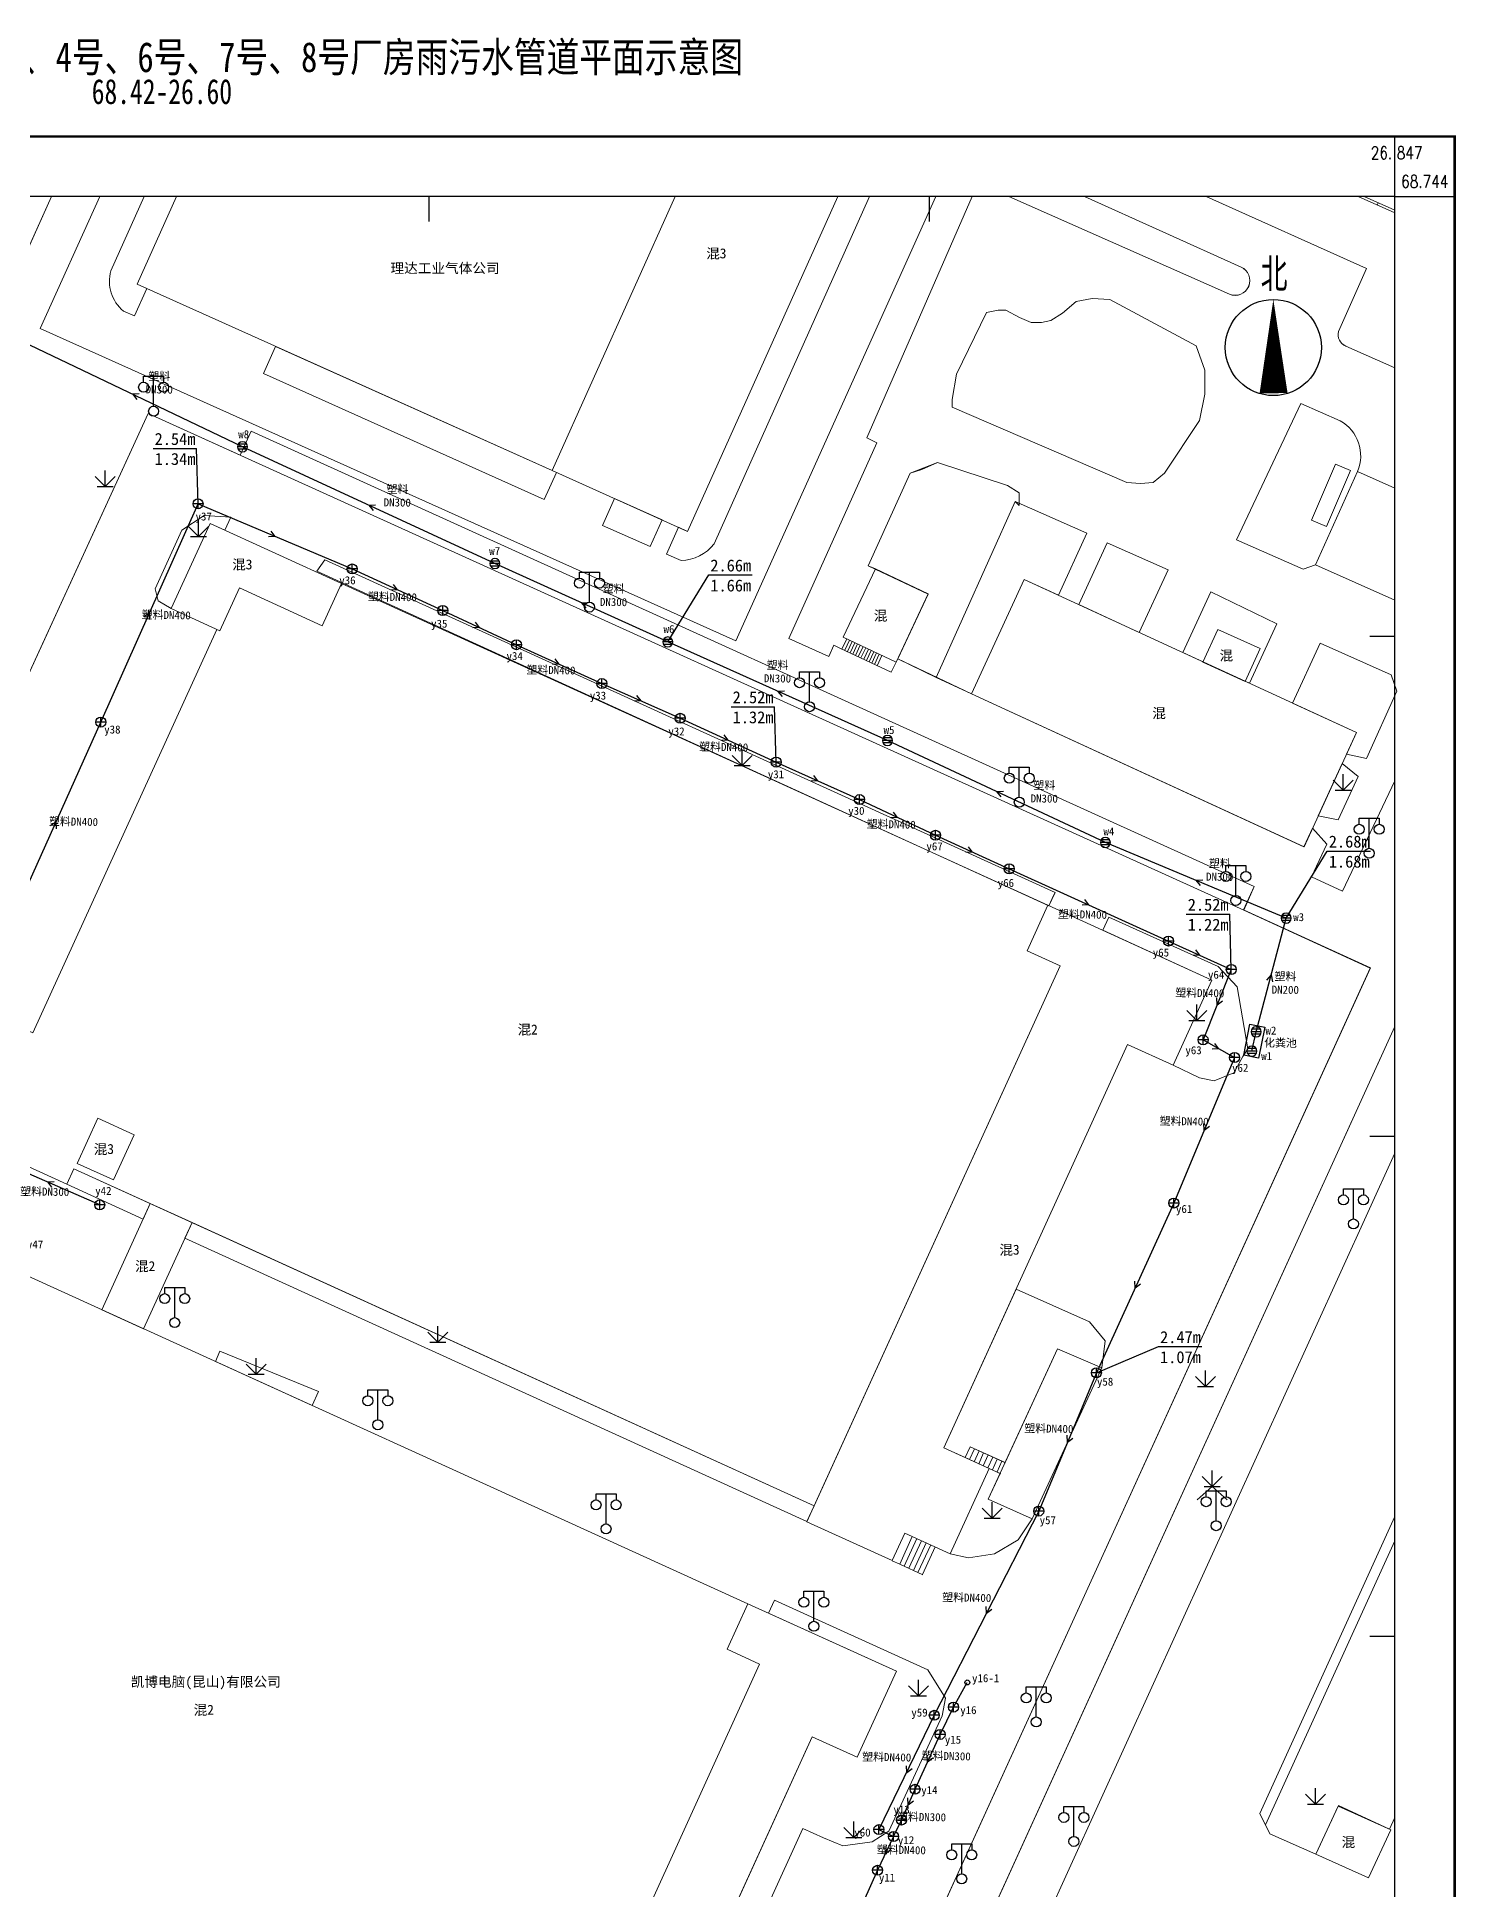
# Model space of a CAD drawing. Extents: x 26591 to 26853, y 68406 to 68763.
# Drawn here: x 26710.8 to 26852.7, y 68574.7 to 68759.9 of the extents above; entities that cross this region are included whole.
import ezdxf
from ezdxf.enums import TextEntityAlignment as Align

# ---------------------------------------------------------------- set-up
doc = ezdxf.new("R2010")
doc.units = 0
doc.header["$LTSCALE"] = 0.5
doc.layers.get('0').update_dxf_attribs({"linetype": 'CONTINUOUS'})
for name, color, linetype in [('DX', 251, 'CONTINUOUS'), ('TK', 7, 'CONTINUOUS'), ('WS', 1, 'CONTINUOUS'), ('WSZDH', 246, 'CONTINUOUS'), ('WSZJ', 6, 'CONTINUOUS'), ('YS', 5, 'CONTINUOUS'), ('YSZDH', 160, 'CONTINUOUS'), ('YSZJ', 180, 'CONTINUOUS')]:
    doc.layers.add(name, color=color, linetype=linetype)
doc.styles.add('HZ', font='rs.shx', dxfattribs={"width": 0.8, "bigfont": 'hztxt.shx'})
doc.styles.add('宋体', font='')
doc.styles.add('等线体', font='simhei.ttf')
doc.styles.get('宋体').set_extended_font_data('SimSun')

# ---------------------------------------------------------------- blocks, each defined once
blk = doc.blocks.new('北方向')
at = {"layer": 'TK', "linetype": 'Continuous', "flags": 128}
blk.add_lwpolyline([(37385.207, 70891.392, 0, 1, 0), (37385.216, 70888.038, 1, 1, 0)], format="xyseb", dxfattribs=at)
at = {"layer": 'TK', "linetype": 'Continuous'}
blk.add_circle((37385.208, 70889.672), 1.72, dxfattribs=at)
at = {"layer": 'TK', "linetype": 'Continuous', "style": 'HZ', "width": 0.8}
blk.add_text('北', height=1.2, dxfattribs=at).set_placement((37384.755, 70891.676, 5.073))
blk = doc.blocks.new('352101')
for p, q in [((-1, 2.9), (-1, 3.5)), ((-1, 3.5), (1, 3.5)), ((0, 0.5), (0, 3.5)), ((1, 3.5), (1, 2.9))]:
    blk.add_line(p, q)
for centre in [(-1, 2.4), (1, 2.4), (0, 0)]:
    blk.add_circle(centre, 0.5)
blk = doc.blocks.new('953011')
for p, q in [((-1, 1), (0, 0)), ((-0.8, 0), (0.8, 0)), ((0, 0), (0, 1.6)), ((0, 0), (1, 1))]:
    blk.add_line(p, q)
blk = doc.blocks.new('943001')
for p, q in [((0, 0), (-1.5, -1.32)), ((1.5, -1.32), (0, 0))]:
    blk.add_line(p, q)
blk = doc.blocks.new('A$C697D6A6E')
at = {"linetype": 'Continuous'}
for p, q in [((2, 1), (0, 1)), ((1, 0), (1, 2))]:
    blk.add_line(p, q, dxfattribs=at)
blk.add_circle((1, 1), 1)
blk = doc.blocks.new('YSJ')
at = {"linetype": 'Continuous'}
blk.add_blockref('A$C697D6A6E', (-1, -1), dxfattribs=at)
blk = doc.blocks.new('PSYJ')
at = {"linetype": 'Continuous'}
for p, q in [((0.87, 0.5), (-0.87, 0.5)), ((1, 0), (-1, 0)), ((0.87, -0.5), (-0.87, -0.5))]:
    blk.add_line(p, q, dxfattribs=at)
at = {"linetype": 'Continuous', "flags": 128}
blk.add_lwpolyline([(-1, 0, 1), (1, 0, 1), (-1, 0, 1.572674)], format="xyb", dxfattribs=at)
blk = doc.blocks.new('新块')
at = {"layer": 'WS', "linetype": 'Continuous'}
for q in [(28733.01, 66304.67, 2.88), (28733, 66303.77, 2.88)]:
    blk.add_line((28732.11, 66304.24, 2.88), q, dxfattribs=at)
blk = doc.blocks.new('新块1')
at = {"layer": 'YS', "linetype": 'Continuous'}
for q in [(31357.87, 73630.72), (31358.74, 73630.74)]:
    blk.add_line((31358.33, 73629.91, 2.48), q, dxfattribs=at)
blk = doc.blocks.new('A$C6B7A6D95')
at = {"layer": 'YS', "linetype": 'Continuous'}
blk.add_circle((0.25, 0.25), 0.25, dxfattribs=at)

msp = doc.modelspace()

# ---------------------------------------------------------------- linework, layer by layer
at = {"layer": 'DX', "color": 8, "linetype": 'Continuous', "lineweight": 18}
for p, q in [((26712.27, 68743.98), (26602.64, 68500)), ((26711.15, 68730.78), (26717.09, 68743.98)), ((26800.67, 68743.98), (26780.7, 68699.57)), ((26793.77, 68719.85), (26804.3, 68743.98)), ((26807.99, 68743.98), (26830.04, 68734.21)), ((26831.2, 68736.93), (26815.56, 68743.98)), ((26827.7, 68743.98), (26843.75, 68736.77)), ((26846.56, 68742.34), (26842.91, 68743.98)), ((26844.79, 68743.13), (26844.89, 68743.36)), ((26843.75, 68736.77), (26840.93, 68730.49)), ((26780.7, 68699.57), (26711.15, 68730.78)), ((26841.66, 68729.02), (26846.56, 68726.84)), ((26694.99, 68663.57), (26721.93, 68722.28)), ((26721.93, 68722.28), (26731.14, 68718.11)), ((26731.14, 68718.11), (26732.22, 68720.51)), ((26732.22, 68720.51), (26832.5, 68675)), ((26794.8, 68719.35), (26793.77, 68719.85)), ((26785.98, 68699.78), (26794.8, 68719.35)), ((26789.97, 68697.98), (26785.98, 68699.78)), ((26790.5, 68699.11), (26789.97, 68697.98)), ((26791.16, 68698.8), (26790.5, 68699.11)), ((26796.23, 68696.41), (26791.16, 68698.8)), ((26796.87, 68697.76), (26796.23, 68696.41)), ((26804.26, 68694.27), (26796.87, 68697.76)), ((26837.49, 68678.96), (26804.26, 68694.27)), ((26846.56, 68685.56), (26841.35, 68674.54)), ((26838.35, 68680.82), (26837.49, 68678.96)), ((26839.77, 68679.23), (26838.35, 68680.82)), ((26838.24, 68675.95), (26839.77, 68679.23)), ((26832.5, 68675), (26831.43, 68672.66)), ((26841.35, 68674.54), (26838.24, 68675.95)), ((26831.43, 68672.66), (26844.14, 68666.87)), ((26844.14, 68666.87), (26813.13, 68598.83)), ((26773.31, 68500), (26846.56, 68661)), ((26713.81, 68645.22), (26721.44, 68641.74)), ((26725.61, 68639.84), (26787.8, 68611.49)), ((26804.1, 68618.97), (26803.61, 68617.89)), ((26803.61, 68617.89), (26807.18, 68616.28)), ((26804.55, 68618.76), (26804.06, 68617.69)), ((26807.66, 68617.36), (26804.1, 68618.97)), ((26805.01, 68618.56), (26804.52, 68617.48)), ((26805.46, 68618.35), (26804.98, 68617.27)), ((26805.92, 68618.15), (26805.43, 68617.07)), ((26806.38, 68617.94), (26805.89, 68616.86)), ((26806.83, 68617.74), (26806.35, 68616.66)), ((26807.29, 68617.53), (26806.8, 68616.45)), ((26797.08, 68607.24), (26798.33, 68610)), ((26797.53, 68607.03), (26798.79, 68609.79)), ((26797.98, 68606.82), (26799.25, 68609.58)), ((26798.44, 68606.61), (26799.71, 68609.37)), ((26798.89, 68606.4), (26800.17, 68609.16)), ((26799.35, 68606.19), (26800.63, 68608.95)), ((26796.33, 68607.58, -2.07), (26797.08, 68607.24)), ((26799.39, 68606.16), (26797.08, 68607.24)), ((26784.55, 68603.63), (26783.95, 68602.32)), ((26813.13, 68598.83), (26792.26, 68552.94)), ((26801.32, 68592.08), (26795.99, 68580.54))]:
    msp.add_line(p, q, dxfattribs=at)
at = {"layer": 'DX', "color": 8, "linetype": 'Continuous', "lineweight": 18, "flags": 128}
for points in [[(26712.27, 68743.98), (26602.64, 68500)], [(26717.09, 68743.98), (26711.15, 68730.78)], [(26717.09, 68743.98), (26711.15, 68730.78)], [(26800.67, 68743.98), (26780.7, 68699.57), (26711.15, 68730.78)], [(26724.78, 68743.98), (26720.84, 68735.21), (26762.33, 68716.58), (26774.63, 68743.98)], [(26774.63, 68743.98), (26762.33, 68716.58), (26775.87, 68710.5), (26790.9, 68743.98)], [(26804.3, 68743.98), (26793.77, 68719.85), (26794.8, 68719.35), (26785.98, 68699.78), (26789.97, 68697.98), (26790.5, 68699.11), (26791.16, 68698.8)], [(26842.91, 68743.98), (26846.56, 68742.34)], [(26843.52, 68743.98), (26846.56, 68742.62)], [(26734.67, 68729), (26733.45, 68726.27), (26761.54, 68713.7), (26762.75, 68716.39)], [(26694.99, 68663.57), (26721.93, 68722.28)], [(26792.26, 68552.94), (26844.12, 68666.83), (26831.48, 68672.63), (26721.93, 68722.28)], [(26831.48, 68672.63), (26832.5, 68675), (26732.22, 68720.51), (26731.14, 68718.11)], [(26809.03, 68713.09), (26809.03, 68714.34), (26807.85, 68715.08), (26800.84, 68717.37), (26799.29, 68716.7), (26798.11, 68716.33), (26793.92, 68707.07), (26794.64, 68706.74)], [(26846.56, 68714.83), (26842.85, 68716.49), (26838.63, 68707.15), (26846.56, 68703.62)], [(26724.24, 68702.78), (26722.94, 68703.57), (26722.63, 68704.77), (26725.3, 68710.61), (26727.54, 68712.1), (26730.19, 68711.92), (26729.6, 68710.62)], [(26768.57, 68713.78), (26767.37, 68711.09), (26772.11, 68708.97), (26773.31, 68711.65)], [(26815.79, 68710.32), (26808.62, 68713.49), (26800.72, 68695.9)], [(26800.72, 68695.9), (26804.26, 68694.27), (26809.5, 68705.7), (26812.93, 68704.12), (26815.79, 68710.32)], [(26814.97, 68703.18), (26817.81, 68709.35), (26823.91, 68706.66), (26821.02, 68700.39)], [(26739.61, 68707.64), (26812.6, 68674.4), (26811.99, 68673.06)], [(26825.37, 68698.39), (26828.17, 68704.47), (26834.79, 68701.26), (26832.05, 68695.31)], [(26791.3, 68698.73), (26791.78, 68699.76)], [(26791.57, 68698.61), (26792.05, 68699.63)], [(26791.84, 68698.48), (26792.32, 68699.5)], [(26792.11, 68698.35), (26792.59, 68699.37)], [(26792.38, 68698.22), (26792.86, 68699.24)], [(26792.65, 68698.09), (26793.13, 68699.11)], [(26841.75, 68688.22), (26843.73, 68687.8), (26846.78, 68694.51), (26846.21, 68696.15), (26839.09, 68699.31), (26836.34, 68693.33)], [(26791.16, 68698.8), (26796.23, 68696.41)], [(26792.92, 68697.97), (26793.41, 68698.99)], [(26793.19, 68697.84), (26793.68, 68698.86)], [(26793.47, 68697.71), (26793.95, 68698.73)], [(26793.74, 68697.58), (26794.22, 68698.6)], [(26794.01, 68697.45), (26794.49, 68698.47)], [(26794.28, 68697.33), (26794.76, 68698.35)], [(26794.55, 68697.2), (26795.03, 68698.22)], [(26794.82, 68697.07), (26795.3, 68698.09)], [(26796.23, 68696.41), (26796.71, 68697.43)], [(26804.26, 68694.27), (26796.87, 68697.76)], [(26838.92, 68682.07), (26840.89, 68681.67), (26842.91, 68686), (26841.32, 68687.29)], [(26846.56, 68685.56), (26841.35, 68674.54), (26838.24, 68675.95), (26839.77, 68679.23), (26838.35, 68680.82)], [(26824.41, 68657.13), (26827.04, 68655.86), (26828.51, 68655.55), (26830.47, 68656.36), (26831.37, 68658), (26831.89, 68658.76), (26830.82, 68664.96), (26828.92, 68666.99), (26817.97, 68671.93), (26817.37, 68670.61)], [(26846.56, 68661), (26791.62, 68540.2), (26773.31, 68500), (26779.1, 68500), (26846.56, 68648.32)], [(26773.31, 68500), (26791.62, 68540.2), (26846.56, 68661)], [(26779.1, 68500), (26846.56, 68648.32)], [(26808.7, 68634.72), (26816.05, 68631.46), (26817.61, 68629.55), (26817.29, 68626.87), (26810.33, 68611.76), (26808.9, 68609.67), (26806.56, 68608.28), (26803.94, 68607.86), (26802.13, 68608.27)], [(26817.29, 68626.87), (26812.84, 68628.76), (26805.93, 68613.72), (26810.33, 68611.76)], [(26728.66, 68627.49), (26729.09, 68628.54), (26738.97, 68624.49), (26738.33, 68623.1)], [(26846.56, 68611.99), (26833.08, 68582.31), (26834.09, 68580.28), (26838.68, 68578.23)], [(26846.56, 68609.57), (26833.65, 68581.16)], [(26846.56, 68581.9), (26846.03, 68580.73), (26840.94, 68583.09), (26838.68, 68578.23), (26834.09, 68580.28), (26833.65, 68581.16), (26846.56, 68609.57)], [(26801.32, 68592.08), (26801.64, 68593.84), (26799.88, 68596.68), (26784.55, 68603.63)], [(26787.39, 68580.81), (26780.15, 68564.91)], [(26787.39, 68580.81), (26789.45, 68579.88)], [(26846.03, 68580.73), (26846.56, 68581.9)]]:
    msp.add_lwpolyline(points, dxfattribs=at)
for points in [[(26721.54, 68743.98), (26718.2, 68736.55, 0.290336), (26719.46, 68732.53), (26720.56, 68732.04), (26721.79, 68734.78), (26720.84, 68735.21), (26724.78, 68743.98)], [(26721.54, 68743.98), (26718.2, 68736.55, 0.290336), (26719.46, 68732.53), (26720.56, 68732.04), (26721.79, 68734.78)], [(26790.9, 68743.98), (26775.87, 68710.5), (26774.96, 68710.91), (26773.76, 68708.23), (26775.22, 68707.58, 0.224186), (26778.52, 68709.24), (26794.06, 68743.98)], [(26794.06, 68743.98), (26778.52, 68709.24, -0.224186), (26775.22, 68707.58), (26773.76, 68708.23), (26774.96, 68710.91)], [(26807.99, 68743.98), (26830.04, 68734.21, 0.983158), (26831.2, 68736.93), (26815.56, 68743.98)], [(26846.56, 68726.84), (26841.66, 68729.02, -0.359967), (26840.93, 68730.49), (26843.75, 68736.77), (26827.7, 68743.98)], [(26838.63, 68707.15), (26837.41, 68706.72), (26830.74, 68709.66), (26837.16, 68723.28), (26841.12, 68721.56, -0.377801), (26842.85, 68716.49, -0.675539)]]:
    msp.add_lwpolyline(points, format="xyb", dxfattribs=at)
for points in [[(26827.56, 68726.63), (26826.72, 68729.05), (26818.09, 68733.68), (26816.3, 68733.79), (26814.72, 68733.47), (26813.35, 68732.31), (26812.19, 68731.58), (26811.25, 68731.37), (26810.2, 68731.37), (26809.04, 68731.89), (26807.67, 68732.63), (26806.93, 68732.63), (26805.75, 68732.37), (26802.75, 68726.22), (26802.3, 68723.67), (26802.3, 68722.92), (26819.77, 68715.38), (26821.14, 68715.27), (26822.4, 68715.38), (26823.56, 68716.32), (26827.03, 68721.58), (26827.56, 68724.21)], [(26805.75, 68732.37), (26802.75, 68726.22), (26802.3, 68723.67), (26802.3, 68722.92), (26819.77, 68715.38), (26821.14, 68715.27), (26822.4, 68715.38), (26823.56, 68716.32), (26827.03, 68721.58), (26827.56, 68724.21), (26827.56, 68726.63), (26826.72, 68729.05), (26818.09, 68733.68), (26816.3, 68733.79), (26814.72, 68733.47), (26813.35, 68732.31), (26812.19, 68731.58), (26811.25, 68731.37), (26810.2, 68731.37), (26809.04, 68731.89), (26807.67, 68732.63), (26806.93, 68732.63)], [(26734.67, 68729), (26733.45, 68726.27), (26761.54, 68713.7), (26762.75, 68716.39), (26762.33, 68716.58)], [(26800.72, 68695.9), (26808.62, 68713.49), (26809.03, 68713.09), (26809.03, 68714.34), (26807.85, 68715.08), (26800.84, 68717.37), (26798.11, 68716.33), (26793.92, 68707.07), (26794.63, 68706.73), (26799.92, 68704.23), (26796.87, 68697.76)], [(26840.65, 68717.22), (26842.14, 68716.58), (26839.73, 68710.99), (26838.24, 68711.63)], [(26724.24, 68702.78), (26722.94, 68703.57), (26722.63, 68704.77), (26725.3, 68710.61), (26727.54, 68712.1), (26730.19, 68711.92), (26729.6, 68710.62), (26728.12, 68711.3)], [(26773.31, 68711.65), (26768.57, 68713.78), (26767.37, 68711.09), (26772.11, 68708.97)], [(26729.11, 68700.56), (26724.24, 68702.78), (26728.12, 68711.3), (26741.27, 68705.3), (26739.34, 68701.07), (26731.06, 68704.85)], [(26823.91, 68706.66), (26817.81, 68709.35), (26814.97, 68703.18), (26821.02, 68700.39)], [(26812.49, 68674.15), (26812.6, 68674.4), (26739.61, 68707.64), (26738.79, 68706.51), (26811.99, 68673.06)], [(26794.64, 68706.74), (26791.42, 68699.92), (26796.71, 68697.43), (26799.93, 68704.24)], [(26813.12, 68667.05), (26809.8, 68668.56), (26811.88, 68673.11), (26741.27, 68705.3), (26739.34, 68701.07), (26731.06, 68704.85), (26729.11, 68700.56), (26728.81, 68700.69), (26710.42, 68660.35), (26705.85, 68662.43), (26701.95, 68653.9), (26706.53, 68651.81), (26705.3, 68649.1), (26713.81, 68645.22), (26714.52, 68646.77), (26788.51, 68613.05)], [(26809.5, 68705.7), (26804.26, 68694.27), (26837.5, 68678.96), (26842.74, 68690.39)], [(26834.79, 68701.26), (26828.17, 68704.47), (26825.37, 68698.39), (26832.05, 68695.31)], [(26827.36, 68697.41), (26828.86, 68700.7), (26833.1, 68698.78), (26831.6, 68695.48)], [(26846.78, 68694.51), (26846.21, 68696.15), (26839.09, 68699.31), (26836.34, 68693.33), (26842.74, 68690.39), (26841.75, 68688.22), (26843.73, 68687.8)], [(26842.91, 68686), (26841.32, 68687.29), (26838.92, 68682.07), (26840.89, 68681.67)], [(26787.79, 68611.48), (26796.33, 68607.59), (26797.58, 68610.34), (26802.13, 68608.27), (26806.02, 68616.79), (26801.47, 68618.87), (26819.86, 68659.2), (26824.41, 68657.13), (26828.28, 68665.64), (26811.88, 68673.11), (26809.8, 68668.56), (26813.12, 68667.05)], [(26824.41, 68657.13), (26827.04, 68655.86), (26828.51, 68655.55), (26830.47, 68656.36), (26831.37, 68658), (26831.89, 68658.76), (26830.82, 68664.96), (26828.92, 68666.99), (26817.97, 68671.93), (26817.37, 68670.61), (26828.28, 68665.64)], [(26716.89, 68651.82), (26714.83, 68647.31), (26718.47, 68645.65), (26720.53, 68650.16)], [(26722.15, 68643.3), (26714.52, 68646.77), (26713.81, 68645.22), (26721.44, 68641.74)], [(26722.15, 68643.3), (26717.3, 68632.66), (26721.47, 68630.76), (26726.32, 68641.4)], [(26726.32, 68641.4), (26725.61, 68639.84), (26787.8, 68611.49), (26788.51, 68613.05)], [(26674.12, 68592.86), (26670.34, 68584.53), (26674.93, 68582.45), (26673.69, 68579.72), (26681.95, 68575.98), (26682.63, 68577.49), (26756.94, 68543.82), (26756.25, 68542.3), (26757.76, 68541.62), (26783.07, 68597.24), (26779.83, 68598.72), (26781.9, 68603.27), (26709.86, 68636.05), (26707.91, 68631.74), (26699.7, 68635.47), (26697.76, 68631.19), (26697.34, 68631.38), (26689.87, 68614.9), (26690.75, 68614.5), (26687.35, 68607.01), (26686.47, 68607.41), (26678.9, 68590.7)], [(26812.84, 68628.76), (26817.29, 68626.87), (26817.61, 68629.55), (26816.05, 68631.46), (26808.7, 68634.72), (26801.47, 68618.87), (26803.61, 68617.89), (26804.1, 68618.97), (26807.61, 68617.39)], [(26728.66, 68627.49), (26729.09, 68628.54), (26738.97, 68624.49), (26738.33, 68623.1)], [(26805.93, 68613.72), (26807.12, 68616.31), (26806.02, 68616.8), (26802.13, 68608.27), (26803.94, 68607.86), (26806.56, 68608.28), (26808.9, 68609.67), (26810.33, 68611.76)], [(26757.76, 68541.62), (26764.88, 68538.41), (26766.1, 68541.16), (26770.69, 68539.08), (26774.56, 68547.62), (26770, 68549.7), (26788.32, 68589.98), (26792.83, 68587.93), (26796.74, 68596.52), (26781.9, 68603.27), (26779.83, 68598.72), (26783.07, 68597.24)], [(26801.32, 68592.08), (26801.64, 68593.84), (26799.88, 68596.68), (26784.55, 68603.63), (26783.96, 68602.33), (26796.74, 68596.52), (26792.83, 68587.93), (26788.32, 68589.98), (26777.47, 68566.13), (26780.15, 68564.91), (26787.39, 68580.81), (26789.45, 68579.88), (26791.4, 68579.06), (26794.32, 68579.47), (26795.99, 68580.54)], [(26846.18, 68580.67), (26840.9, 68583.02), (26838.68, 68578.23), (26843.95, 68575.88)]]:
    msp.add_lwpolyline(points, close=True, dxfattribs=at)
msp.add_lwpolyline([(26842.85, 68716.49, 0.377801), (26841.12, 68721.56), (26837.16, 68723.28), (26830.74, 68709.66), (26837.41, 68706.72), (26838.63, 68707.15)], format="xyb", close=True, dxfattribs=at)
at = {"layer": 'DX', "color": 8, "linetype": 'Continuous', "lineweight": 18}
msp.add_lwpolyline([(26789.45, 68579.88), (26791.4, 68579.06), (26794.32, 68579.47), (26795.99, 68580.54)], dxfattribs=at)
for centre, radius, start, end in [((26830.6, 68735.58), 1.48, 247.8603, 65.9141), ((26842.18, 68730.2), 1.28, 166.7583, 245.9472)]:
    msp.add_arc(centre, radius, start, end, dxfattribs=at)
at = {"layer": 'TK', "linetype": 'Continuous'}
for p, q in [((26846.56, 68743.98), (26846.56, 68749.98)), ((26750, 68743.98), (26750, 68741.48)), ((26800, 68743.98), (26800, 68741.48)), ((26846.56, 68743.98), (26852.56, 68743.98)), ((26846.56, 68700), (26844.06, 68700)), ((26846.56, 68650), (26844.06, 68650)), ((26846.56, 68600), (26844.06, 68600))]:
    msp.add_line(p, q, dxfattribs=at)
at = {"layer": 'TK', "linetype": 'Continuous', "flags": 128}
msp.add_lwpolyline([(26594.06, 68415.98, 0.25, 0.25, 0), (26852.56, 68415.98, 0.25, 0.25, 0), (26852.56, 68749.98, 0.25, 0.25, 0), (26594.06, 68749.98, 0.25, 0.25, 0)], format="xyseb", close=True, dxfattribs=at)
msp.add_lwpolyline([(26600.06, 68421.98), (26846.56, 68421.98), (26846.56, 68743.98), (26600.06, 68743.98)], close=True, dxfattribs=at)
at = {"layer": 'WS', "linetype": 'Continuous'}
for p, q in [((26731.37, 68718.96), (26709.33, 68729.5)), ((26756.6, 68707.28), (26731.37, 68718.96)), ((26773.88, 68699.44), (26756.6, 68707.28)), ((26795.85, 68689.59), (26773.88, 68699.44)), ((26817.63, 68679.39), (26795.85, 68689.59)), ((26835.71, 68671.83), (26817.63, 68679.39)), ((26832.71, 68660.46), (26835.71, 68671.83)), ((26832.28, 68658.53), (26832.71, 68660.46))]:
    msp.add_line(p, q, dxfattribs=at)
at = {"layer": 'WSZJ', "linetype": 'Continuous'}
for p, q in [((26773.88, 68699.44), (26777.99, 68706.14, 2.14)), ((26777.99, 68706.14, 2.14), (26782.33, 68706.14, 2.14)), ((26835.71, 68671.83), (26839.82, 68678.52, 2.14)), ((26839.82, 68678.52, 2.14), (26844.15, 68678.52, 2.14))]:
    msp.add_line(p, q, dxfattribs=at)
msp.add_lwpolyline([(26832.08, 68661.21), (26833.57, 68660.92), (26832.95, 68657.81), (26831.46, 68658.11)], close=True, dxfattribs=at)
at = {"layer": 'YS', "linetype": 'Continuous'}
for p, q in [((26717.2, 68691.43), (26726.92, 68713.26)), ((26726.92, 68713.26), (26742.34, 68706.74)), ((26742.34, 68706.74), (26751.39, 68702.59)), ((26751.39, 68702.59), (26758.75, 68699.17)), ((26758.75, 68699.17), (26767.3, 68695.28)), ((26767.3, 68695.28), (26775.13, 68691.81)), ((26775.13, 68691.81), (26784.72, 68687.43)), ((26708.25, 68671.44), (26717.2, 68691.43)), ((26784.72, 68687.43), (26793.06, 68683.68)), ((26793.06, 68683.68), (26800.65, 68680.11)), ((26800.65, 68680.11), (26808.02, 68676.76)), ((26808.02, 68676.76), (26823.94, 68669.54)), ((26823.94, 68669.54), (26830.22, 68666.69)), ((26830.22, 68666.69), (26827.4, 68659.65)), ((26827.4, 68659.65), (26830.55, 68657.89)), ((26830.55, 68657.89), (26824.48, 68643.34)), ((26717.09, 68643.15), (26706.64, 68647.73)), ((26824.48, 68643.34), (26816.73, 68626.36)), ((26816.73, 68626.36), (26810.97, 68612.54)), ((26810.97, 68612.54), (26800.53, 68592.12)), ((26802.45, 68592.94), (26803.83, 68595.4)), ((26800.53, 68592.12), (26794.99, 68580.69)), ((26801.11, 68590.21), (26802.45, 68592.94)), ((26798.6, 68584.72), (26801.11, 68590.21)), ((26797.26, 68581.65), (26798.6, 68584.72)), ((26794.99, 68580.69), (26796.46, 68580)), ((26796.46, 68580), (26797.26, 68581.65)), ((26796.46, 68580), (26794.86, 68576.62)), ((26794.86, 68576.62), (26788.47, 68562.52))]:
    msp.add_line(p, q, dxfattribs=at)
at = {"layer": 'YSZJ', "linetype": 'Continuous'}
for p, q in [((26722.42, 68718.79, -4.67), (26726.76, 68718.79, -4.67)), ((26726.92, 68713.26), (26726.76, 68718.79, -4.67)), ((26780.22, 68692.96, -4.67), (26784.56, 68692.96, -4.67)), ((26784.72, 68687.43), (26784.56, 68692.96, -4.67)), ((26825.72, 68672.22, -4.67), (26830.06, 68672.22, -4.67)), ((26830.22, 68666.69), (26830.06, 68672.22, -4.67)), ((26816.73, 68626.36), (26822.95, 68628.98, -4.67)), ((26822.95, 68628.98, -4.67), (26827.29, 68628.98, -4.67))]:
    msp.add_line(p, q, dxfattribs=at)

# ---------------------------------------------------------------- block references
at = {"linetype": 'Continuous'}
msp.add_blockref('A$C6B7A6D95', (26803.58, 68595.15), dxfattribs=at)
at = {"layer": 'DX', "color": 8, "linetype": 'Continuous', "lineweight": 18}
for name, p in [('352101', (26722.48, 68722.51, 3.29)), ('953011', (26717.64, 68715)), ('953011', (26726.97, 68710)), ('352101', (26766.05, 68702.93, 0.46)), ('352101', (26788.06, 68692.97, 0.48)), ('953011', (26781.32, 68687.08)), ('352101', (26809.03, 68683.42, 0.49)), ('953011', (26841.39, 68684.61)), ('352101', (26844.01, 68678.31, 0)), ('352101', (26830.68, 68673.6, 0.51)), ('953011', (26826.79, 68661.58)), ('352101', (26842.43, 68641.25)), ('352101', (26724.59, 68631.38, 0.22)), ('953011', (26750.91, 68629.43)), ('953011', (26732.74, 68626.22)), ('953011', (26827.64, 68625)), ('352101', (26744.9, 68621.17, 1.29)), ('953011', (26828.31, 68615)), ('352101', (26767.71, 68610.76, 1.27)), ('943001', (26828.31, 68615)), ('352101', (26828.71, 68611.08)), ('953011', (26806.32, 68611.82)), ('352101', (26788.49, 68601.02, 0.22)), ('953011', (26798.96, 68594.06)), ('352101', (26810.72, 68591.45, 0.62)), ('352101', (26810.72, 68591.45, 1.35)), ('953011', (26838.65, 68583.23)), ('352101', (26814.49, 68579.51, 2.56)), ('953011', (26792.47, 68579.91)), ('352101', (26803.27, 68575.77, 0.62))]:
    msp.add_blockref(name, p, dxfattribs=at)
at = {"layer": 'TK', "linetype": 'Continuous', "xscale": 2.793988413352054, "yscale": 2.793988413439365, "zscale": 2.793988413342906}
msp.add_blockref('北方向', (-77619.41, -129336.04), dxfattribs=at)
at = {"layer": 'WS', "linetype": 'Continuous', "zscale": 0.6977162419094611}
for p, xscale, yscale, rotation in [((-9470.14, 33620.74, -2.01), 0.6977162418274085, 0.6977162418858214, 337.5553871918527), ((-9446.51, 33609.63, -2.01), 0.6977162418274085, 0.6977162418858214, 337.5553871918527), ((-9425.25, 33599.87, -2.01), 0.6977162418274085, 0.6977162418858178, 337.5553871918527), ((-9405.63, 33591.02, -2.01), 0.6977162418274085, 0.6977162418858178, 337.5553871918527), ((-9383.75, 33581, -2.01), 0.6977162418274085, 0.6977162418858196, 337.5553871918527), ((-9363.82, 33572.12, -2.01), 0.6977162418274085, 0.6977162418858193, 337.5553871918527), ((-12826.31, 99795.72, -2.01), 0.6977162418306855, 0.6977162418743381, 255.3004911266076)]:
    msp.add_blockref('新块', p, dxfattribs=dict(at, xscale=xscale, yscale=yscale, rotation=rotation))
at = {"layer": 'WS', "xscale": 0.5, "yscale": 0.5, "zscale": 0.5}
for p in [(26731.37, 68718.96), (26756.6, 68707.28), (26773.88, 68699.44), (26795.85, 68689.59), (26817.63, 68679.39), (26835.71, 68671.83), (26832.71, 68660.46), (26832.28, 68658.53)]:
    msp.add_blockref('PSYJ', p, dxfattribs=at)
at = {"layer": 'YS', "color": 5, "xscale": 0.5, "yscale": 0.5, "zscale": 0.5}
for p in [(26726.92, 68713.26), (26742.34, 68706.74), (26751.39, 68702.59), (26758.75, 68699.17), (26767.3, 68695.28), (26717.2, 68691.43), (26775.13, 68691.81), (26784.72, 68687.43), (26793.06, 68683.68), (26800.65, 68680.11), (26808.02, 68676.76), (26823.94, 68669.54), (26830.22, 68666.69), (26827.4, 68659.65), (26830.55, 68657.89), (26717.09, 68643.15), (26824.48, 68643.34), (26816.73, 68626.36), (26810.97, 68612.54), (26802.45, 68592.94), (26800.53, 68592.12), (26801.11, 68590.21), (26798.6, 68584.72), (26794.99, 68580.69), (26796.46, 68580), (26797.26, 68581.65), (26794.86, 68576.62)]:
    msp.add_blockref('YSJ', p, dxfattribs=at)
at = {"layer": 'YS', "linetype": 'Continuous', "zscale": 0.7200000000000006}
for p, xscale, yscale, rotation in [((64222.8, 24951.13, -1.79), 0.7199999999204383, 0.7199999999428413, 63.65534610700051), ((64235.03, 24945.8, -1.79), 0.7199999999204383, 0.719999999942841, 63.65534610700051), ((71607.65, 104833.84, -1.79), 0.7199999999256956, 0.7199999999412654, 151.901702913673), ((64243.23, 24942.02, -1.79), 0.7199999999204383, 0.719999999942841, 63.65534610700051), ((64251.19, 24938.36, -1.79), 0.7199999999204383, 0.719999999942841, 63.65534610700051), ((64259.37, 24934.68, -1.79), 0.7199999999204383, 0.719999999942841, 63.65534610700051), ((64268.08, 24930.76, -1.79), 0.7199999999204383, 0.7199999999428428, 63.65534610700051), ((64277.05, 24926.69, -1.79), 0.7199999999204383, 0.7199999999428428, 63.65534610700051), ((64285.01, 24923.03, -1.79), 0.7199999999204383, 0.7199999999428428, 63.65534610700051), ((71598.31, 104812.93, -1.79), 0.7199999999256956, 0.7199999999412654, 151.901702913673), ((64292.5, 24919.57, -1.79), 0.7199999999204383, 0.7199999999428428, 63.65534610700051), ((64304.14, 24914.28, -1.79), 0.7199999999204383, 0.7199999999428428, 63.65534610700051), ((64315.24, 24909.25, -1.79), 0.7199999999204383, 0.7199999999428428, 63.65534610700051), ((-17275.14, 31581.61, -1.79), 0.7199999999192909, 0.7199999999456329, 333.1250604492736), ((64317.14, 24899.9, -1.79), 0.7199999999204383, 0.7199999999428428, 63.65534610700051), ((-17276.44, 31569.05, -1.79), 0.7199999999192909, 0.7199999999456335, 333.1250604492736), ((-10484.24, 112652.84, -1.79), 0.7199999999292728, 0.7199999999422317, 243.2740211023816), ((-17283.35, 31553.29, -1.79), 0.7199999999192909, 0.7199999999456317, 333.1250604492736), ((-17290.1, 31537.88, -1.79), 0.7199999999192909, 0.7199999999456352, 333.1250604492736), ((-17298.2, 31520.77, -1.79), 0.7199999999192909, 0.7199999999456352, 333.1250604492736), ((-17304.09, 31505.9, -1.79), 0.7199999999192909, 0.7199999999456281, 333.1250604492736), ((-17306.18, 31504.84, -1.79), 0.7199999999192909, 0.7199999999456281, 333.1250604492736), ((-17306.02, 31501.62, -1.79), 0.7199999999192909, 0.7199999999456281, 333.1250604492736), ((-17308.29, 31496.74, -1.79), 0.7199999999192909, 0.7199999999456281, 333.1250604492736)]:
    msp.add_blockref('新块1', p, dxfattribs=dict(at, xscale=xscale, yscale=yscale, rotation=rotation))

# ---------------------------------------------------------------- texts
at = {"layer": 'DX', "color": 8, "linetype": 'Continuous', "lineweight": 18, "style": '宋体'}
for s, p in [('混', (26778.41, 68738.29)), ('3', (26779.41, 68738.29)), ('理达工业气体公司', (26751.62, 68736.84)), ('混', (26731.02, 68707.19)), ('3', (26732.02, 68707.19)), ('混', (26795.17, 68702.08)), ('混', (26829.73, 68698.09)), ('混', (26823, 68692.33)), ('混', (26759.55, 68660.69)), ('2', (26760.55, 68660.69)), ('混', (26717.18, 68648.74)), ('3', (26718.18, 68648.74)), ('混', (26807.72, 68638.67)), ('3', (26808.72, 68638.67)), ('混', (26721.31, 68637.03)), ('2', (26722.31, 68637.03)), ('凯博电脑(昆山)有限公司', (26727.69, 68595.41)), ('混', (26727.17, 68592.67)), ('2', (26728.17, 68592.67)), ('混', (26841.93, 68579.45))]:
    msp.add_text(s, height=1, dxfattribs=at).set_placement(p, align=Align.MIDDLE)
at = {"layer": 'TK', "linetype": 'Continuous', "width": 0.8}
for s, height, style, p in [('凯博电脑（昆山）有限公司3号、4号、6号、7号、8号厂房雨污水管道平面示意图', 3, '等线体', (26723.31, 68757.98)), ('68.744', 1.25, 'HZ', (26849.56, 68745.48))]:
    msp.add_text(s, height=height, dxfattribs=dict(at, style=style)).set_placement(p, align=Align.MIDDLE)
at = {"layer": 'TK', "linetype": 'Continuous', "style": '等线体', "width": 0.75}
msp.add_text('68.42-26.60', height=2.5, dxfattribs=at).set_placement((26723.31, 68752.48), align=Align.BOTTOM_CENTER)
at = {"layer": 'TK', "linetype": 'Continuous', "style": 'HZ', "width": 0.8}
msp.add_text('26.', height=1.25, dxfattribs=at).set_placement((26846.31, 68748.35), align=Align.MIDDLE_RIGHT)
msp.add_text('847', height=1.25, dxfattribs=at).set_placement((26846.76, 68748.35), align=Align.MIDDLE_LEFT)
at = {"layer": 'WSZDH', "linetype": 'Continuous', "style": '宋体'}
for s, p in [('w8', (26730.94, 68719.81, 3.3)), ('w7', (26756.03, 68708.13, 3.3)), ('w6', (26773.46, 68700.33, 3.3)), ('w5', (26795.46, 68690.24, 3.3)), ('w4', (26817.44, 68680.1, 3.3)), ('w3', (26836.41, 68671.53, 3.3)), ('w2', (26833.64, 68660.19, 3.3)), ('w1', (26833.21, 68657.64, 3.3))]:
    msp.add_text(s, height=0.8, dxfattribs=at).set_placement(p)
at = {"layer": 'WSZJ', "linetype": 'Continuous', "char_height": 0.8, "width": 5.0044, "attachment_point": 2, "rotation": 359.3945, "style": '宋体'}
for s, insert in [('塑料\\PDN300', (26723.06, 68726.42, 2.93)), ('塑料\\PDN300', (26746.86, 68715.12, 2.93)), ('塑料\\PDN300', (26768.48, 68705.17, 2.93)), ('塑料\\PDN300', (26784.87, 68697.53, 2.93)), ('塑料\\PDN300', (26811.54, 68685.52, 2.93)), ('塑料\\PDN300', (26829.08, 68677.7, 2.93)), ('塑料\\PDN200', (26835.64, 68666.4, 2.93)), ('化粪池', (26835.14, 68659.76, 2.93))]:
    msp.add_mtext(s, dxfattribs=dict(at, insert=insert))
at = {"layer": 'WSZJ', "linetype": 'Continuous', "char_height": 1.2, "width": 2.8261, "attachment_point": 2, "style": '宋体'}
for s, insert in [('2.66m\\P1.66m', (26780.18, 68707.69, 2.14)), ('2.68m\\P1.68m', (26842.01, 68680.08, 2.14))]:
    msp.add_mtext(s, dxfattribs=dict(at, insert=insert))
at = {"layer": 'YSZDH', "linetype": 'Continuous', "style": '宋体'}
for s, p in [('y37', (26726.67, 68711.59, 2.4)), ('y36', (26741.04, 68705.21, 2.4)), ('y35', (26750.22, 68700.87, 2.4)), ('y34', (26757.76, 68697.64, 2.4)), ('y33', (26766.09, 68693.68, 2.4)), ('y38', (26717.54, 68690.29, 2.4)), ('y32', (26773.94, 68690.1, 2.4)), ('y31', (26783.89, 68685.81, 2.4)), ('y30', (26791.92, 68682.16, 2.4)), ('y67', (26799.74, 68678.61, 2.4)), ('y66', (26806.87, 68674.95, 2.4)), ('y65', (26822.37, 68667.99, 2.4)), ('y64', (26827.89, 68665.77, 2.4)), ('y63', (26825.63, 68658.22, 2.4)), ('y62', (26830.3, 68656.46, 2.4)), ('y42', (26716.64, 68644.16, 2.4)), ('y61', (26824.69, 68642.35, 2.4)), ('y47', (26709.81, 68638.8, 2.4)), ('y58', (26816.79, 68625.08, 2.4)), ('y57', (26811.06, 68611.23, 2.4)), ('y16-1', (26804.3, 68595.43, 2.4)), ('y59', (26798.23, 68591.99, 2.4)), ('y16', (26803.12, 68592.24, 2.4)), ('y15', (26801.58, 68589.28, 2.4)), ('y14', (26799.22, 68584.24, 2.4)), ('y13', (26796.44, 68582.3, 2.4)), ('y60', (26792.53, 68580, 2.4)), ('y12', (26796.89, 68579.24, 2.4)), ('y11', (26794.99, 68575.49, 2.4))]:
    msp.add_text(s, height=0.8, dxfattribs=at).set_placement(p)
at = {"layer": 'YSZJ', "linetype": 'Continuous', "char_height": 1.2, "width": 2.8261, "attachment_point": 2, "style": '宋体'}
for s, insert in [('2.54m\\P1.34m', (26724.62, 68720.34, -4.67)), ('2.52m\\P1.32m', (26782.41, 68694.51, -4.67)), ('2.52m\\P1.22m', (26827.91, 68673.77, -4.67)), ('2.47m\\P1.07m', (26825.14, 68630.53, -4.67))]:
    msp.add_mtext(s, dxfattribs=dict(at, insert=insert))
at = {"layer": 'YSZJ', "linetype": 'Continuous', "char_height": 0.8, "width": 5.0044, "attachment_point": 2, "rotation": 358.9653, "style": '宋体'}
for s, insert in [('塑料DN400', (26746.36, 68704.35, 0)), ('塑料DN400', (26723.75, 68702.54, 0)), ('塑料DN400', (26762.21, 68697.03, 0)), ('塑料DN400', (26779.48, 68689.34, 0)), ('塑料DN400', (26714.48, 68681.88, 0)), ('塑料DN400', (26796.23, 68681.61, 0)), ('塑料DN400', (26815.35, 68672.6, 0)), ('塑料DN400', (26827.08, 68664.75, 0)), ('塑料DN400', (26825.51, 68651.92, 0)), ('塑料DN300', (26711.6, 68644.88, 0)), ('塑料DN400', (26811.99, 68621.19, 0)), ('塑料DN400', (26803.78, 68604.29, 0)), ('塑料DN400', (26795.78, 68588.34, 0)), ('塑料DN300', (26801.73, 68588.45, 0)), ('塑料DN300', (26799.26, 68582.36, 0)), ('塑料DN400', (26797.24, 68579.06, 0))]:
    msp.add_mtext(s, dxfattribs=dict(at, insert=insert))

doc.saveas('drawing.dxf')
